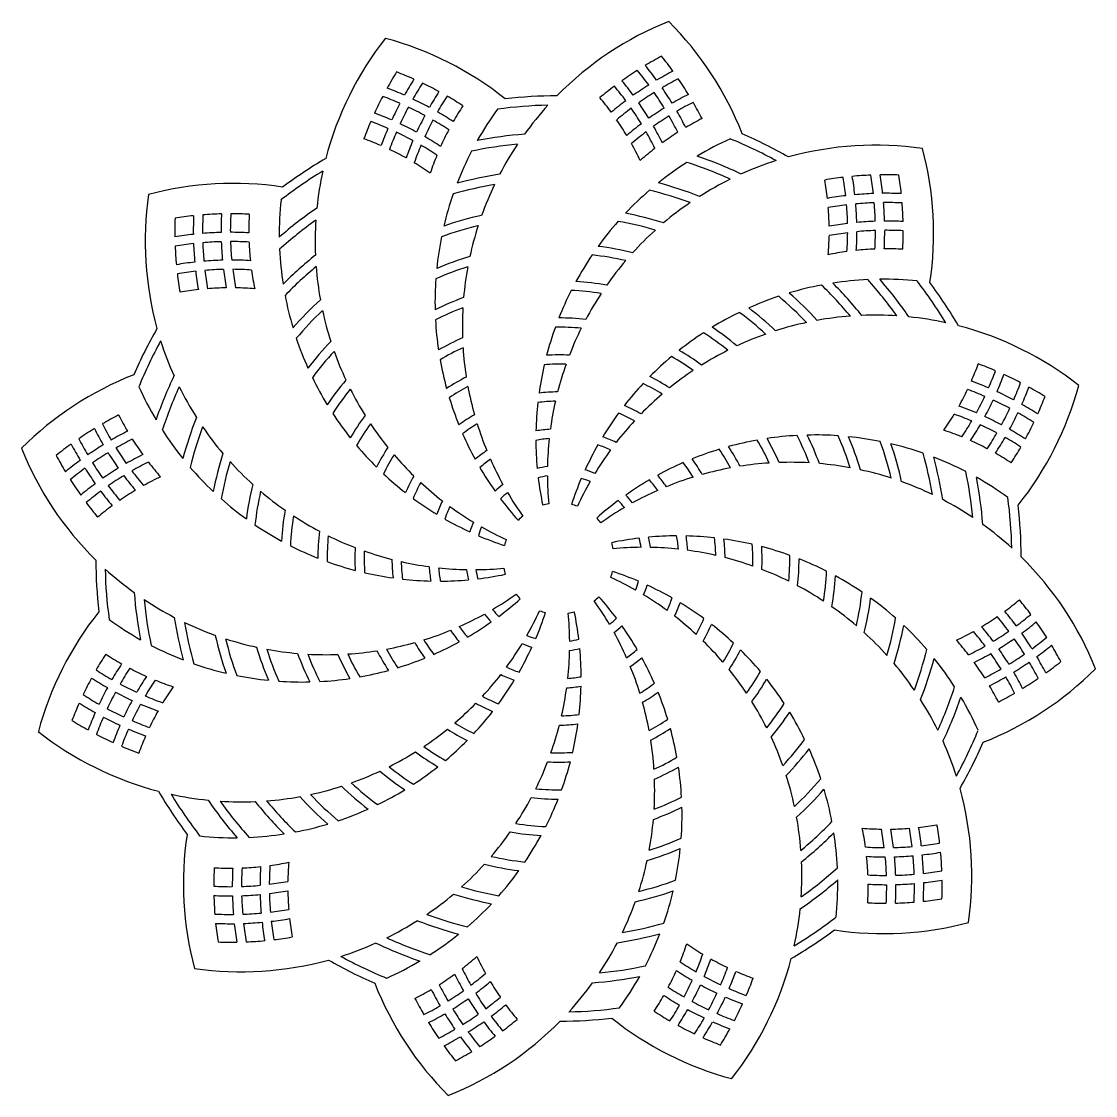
# Model space of a CAD drawing. Extents: x -712 to 266, y -208 to 24.
# Drawn here: x -712.1 to -480, y -208.1 to 24 of the extents above; entities that cross this region are included whole.
import ezdxf

# ---------------------------------------------------------------- set-up
doc = ezdxf.new("R2010")
doc.units = 0
doc.layers.get('0').update_dxf_attribs({"linetype": 'CONTINUOUS'})

msp = doc.modelspace()

# ---------------------------------------------------------------- linework, layer by layer
for centre, radius, start, end in [((-545.87, -41.9), 70.96, 111.806, 135.4033), ((-622.41, -26.19), 70.96, 21.4027, 45), ((-577.68, -23.53), 70.96, 141.806, 165.4033), ((-651.82, -48.2), 70.96, 51.4027, 75), ((-536.67, -53.22), 78.96, 118.0234, 120.9668), ((-635.32, -32.97), 78.96, 35.8391, 38.7826), ((-635.32, -32.97), 74.96, 36.2026, 39.283), ((-564.05, -28.74), 78.96, 148.0234, 150.9668), ((-659.61, -60.53), 78.96, 65.8391, 68.7826), ((-536.67, -53.22), 78.96, 122.4313, 125.3488), ((-635.32, -32.97), 72.96, 36.3353, 39.4921), ((-536.67, -53.22), 74.96, 117.523, 120.6034), ((-536.67, -53.22), 72.96, 117.3139, 120.4706), ((-635.32, -32.97), 78.96, 31.4572, 34.3747), ((-659.61, -60.53), 74.96, 66.2026, 69.283), ((-564.05, -28.74), 74.96, 147.523, 150.6034), ((-564.05, -28.74), 72.96, 147.3139, 150.4706), ((-659.61, -60.53), 78.96, 61.4572, 64.3747), ((-536.67, -53.22), 78.96, 126.8033, 129.7074), ((-635.32, -32.97), 66.96, 36.5059, 39.9301), ((-635.32, -32.97), 68.96, 36.4901, 39.8182), ((-536.67, -53.22), 74.96, 122.1378, 125.199), ((-635.32, -32.97), 74.96, 31.607, 34.6682), ((-564.05, -28.74), 78.96, 152.4313, 155.3488), ((-659.61, -60.53), 72.96, 66.3353, 69.4921), ((-659.61, -60.53), 74.96, 61.607, 64.6682), ((-564.05, -28.74), 68.96, 146.9878, 150.3158), ((-564.05, -28.74), 66.96, 146.8758, 150.3001), ((-659.61, -60.53), 78.96, 57.0986, 60.0027), ((-596.05, -92.08), 100, 90.2016, 96.6043), ((-635.32, -32.97), 62.96, 36.3946, 40.0366), ((-536.67, -53.22), 72.96, 122.0442, 125.1864), ((-635.32, -32.97), 72.96, 31.6196, 34.7618), ((-536.67, -53.22), 68.96, 116.9878, 120.3158), ((-564.05, -28.74), 74.96, 152.1378, 155.199), ((-564.05, -28.74), 72.96, 152.0442, 155.1864), ((-659.61, -60.53), 72.96, 61.6196, 64.7618), ((-564.05, -28.74), 62.96, 146.7694, 150.4114), ((-551.78, -36.62), 70.96, 144.0599, 150.5839), ((-596.05, -92.08), 98, 91.3286, 97.7313), ((-545.87, -41.9), 70.96, 137.6572, 144.1812), ((-536.67, -53.22), 74.96, 126.7278, 129.7871), ((-536.67, -53.22), 72.96, 126.7574, 129.9053), ((-635.32, -32.97), 66.96, 31.3636, 34.7942), ((-635.32, -32.97), 68.96, 31.5023, 34.8283), ((-536.67, -53.22), 68.96, 121.9776, 125.3037), ((-536.67, -53.22), 66.96, 116.8758, 120.3001), ((-635.32, -32.97), 78.96, 27.0986, 30.0027), ((-564.05, -28.74), 78.96, 156.8033, 159.7074), ((-659.61, -60.53), 66.96, 66.5059, 69.9301), ((-659.61, -60.53), 68.96, 66.4901, 69.8182), ((-564.05, -28.74), 68.96, 151.9776, 155.3037), ((-564.05, -28.74), 66.96, 152.0118, 155.4424), ((-659.61, -60.53), 72.96, 56.9007, 60.0486), ((-659.61, -60.53), 74.96, 57.0189, 60.0782), ((-635.32, -32.97), 62.96, 30.898, 34.5692), ((-536.67, -53.22), 66.96, 122.0118, 125.4424), ((-635.32, -32.97), 72.96, 26.9007, 30.0486), ((-635.32, -32.97), 74.96, 27.0189, 30.0782), ((-536.67, -53.22), 62.96, 116.7694, 120.4114), ((-564.05, -28.74), 74.96, 156.7278, 159.7871), ((-564.05, -28.74), 72.96, 156.7574, 159.9053), ((-659.61, -60.53), 66.96, 61.3636, 64.7942), ((-659.61, -60.53), 68.96, 61.5023, 64.8283), ((-564.05, -28.74), 62.96, 152.2368, 155.9079), ((-536.67, -53.22), 68.96, 126.971, 130.3237), ((-536.67, -53.22), 66.96, 127.1651, 130.6364), ((-635.32, -32.97), 66.96, 26.1696, 29.6409), ((-635.32, -32.97), 68.96, 26.4823, 29.8349), ((-536.67, -53.22), 62.96, 122.2368, 125.9079), ((-659.61, -60.53), 62.96, 66.3946, 70.0366), ((-564.05, -28.74), 68.96, 156.971, 160.3237), ((-659.61, -60.53), 68.96, 56.4823, 59.8349), ((-596.05, -92.08), 92, 94.5906, 100.9933), ((-529.98, -66.18), 70.96, 114.0599, 120.5839), ((-596.05, -92.08), 98, 61.3286, 67.7313), ((-596.05, -92.08), 100, 60.2016, 66.6043), ((-659.61, -60.53), 62.96, 60.898, 64.5692), ((-564.05, -28.74), 66.96, 157.1651, 160.6364), ((-659.61, -60.53), 66.96, 56.1696, 59.6409), ((-551.78, -36.62), 70.96, 152.6884, 158.8223), ((-596.05, -92.08), 90, 95.6428, 102.0456), ((-545.87, -41.9), 70.96, 146.2857, 152.4195), ((-635.32, -32.97), 62.96, 25.2964, 29.0469), ((-536.67, -53.22), 62.96, 127.7591, 131.5096), ((-527.5, -73.71), 70.96, 81.806, 105.4033), ((-585.93, -21.84), 70.96, 351.4027, 15), ((-596.05, -92.08), 100, 120.2016, 126.6043), ((-659.61, -60.53), 62.96, 55.2964, 59.0469), ((-564.05, -28.74), 62.96, 157.7591, 161.5096), ((-529.98, -66.18), 70.96, 122.6884, 128.8223), ((-596.05, -92.08), 90, 65.6428, 72.0456), ((-596.05, -92.08), 92, 64.5906, 70.9933), ((-527.5, -73.71), 70.96, 107.6572, 114.1812), ((-596.05, -92.08), 98, 121.3286, 127.7313), ((-577.68, -23.53), 70.96, 167.6572, 174.1812), ((-596.05, -92.08), 84, 98.7098, 105.1125), ((-525.2, -88.11), 78.96, 92.4313, 95.3488), ((-600.51, -21.26), 72.96, 6.3353, 9.4921), ((-525.2, -88.11), 78.96, 88.0234, 90.9668), ((-600.51, -21.26), 74.96, 6.2026, 9.283), ((-600.51, -21.26), 78.96, 5.8391, 8.7826), ((-666.28, -81.96), 70.96, 81.4027, 105), ((-596.05, -92.08), 82, 99.7052, 106.1079), ((-545.87, -41.9), 70.96, 154.4104, 160.2435), ((-596.05, -92.08), 84, 68.7098, 75.1125), ((-527.5, -73.71), 70.96, 116.2857, 122.4195), ((-525.2, -88.11), 78.96, 96.8033, 99.7074), ((-600.51, -21.26), 62.96, 6.3946, 10.0366), ((-600.51, -21.26), 66.96, 6.5059, 9.9301), ((-600.51, -21.26), 68.96, 6.4901, 9.8182), ((-614.41, -23.53), 70.96, 171.806, 195.4033), ((-551.78, -36.62), 70.96, 160.8131, 166.6462), ((-529.98, -66.18), 70.96, 130.8131, 136.6462), ((-596.05, -92.08), 82, 69.7052, 76.1079), ((-525.2, -88.11), 74.96, 96.7278, 99.7871), ((-525.2, -88.11), 74.96, 92.1378, 95.199), ((-525.2, -88.11), 74.96, 87.523, 90.6034), ((-585.44, -21.91), 70.96, 174.0599, 180.5839), ((-527.5, -73.71), 70.96, 124.4104, 130.2435), ((-525.2, -88.11), 72.96, 96.7574, 99.9053), ((-600.51, -21.26), 62.96, 0.898, 4.5692), ((-600.51, -21.26), 66.96, 1.3636, 4.7942), ((-525.2, -88.11), 72.96, 92.0442, 95.1864), ((-600.51, -21.26), 68.96, 1.5023, 4.8283), ((-600.51, -21.26), 72.96, 1.6196, 4.7618), ((-525.2, -88.11), 72.96, 87.3139, 90.4706), ((-600.51, -21.26), 74.96, 1.607, 4.6682), ((-600.51, -21.26), 78.96, 1.4572, 4.3747), ((-600.01, -21.23), 78.96, 178.0234, 180.9668), ((-666.87, -96.54), 78.96, 95.8391, 98.7826), ((-600.01, -21.23), 74.96, 177.523, 180.6034), ((-600.01, -21.23), 72.96, 177.3139, 180.4706), ((-666.87, -96.54), 78.96, 91.4572, 94.3747), ((-600.01, -21.23), 68.96, 176.9878, 180.3158), ((-600.01, -21.23), 66.96, 176.8758, 180.3001), ((-666.87, -96.54), 78.96, 87.0986, 90.0027), ((-600.01, -21.23), 62.96, 176.7694, 180.4114), ((-596.05, -92.08), 92, 124.5906, 130.9933), ((-596.05, -92.08), 76, 102.6217, 109.0244), ((-596.05, -92.08), 76, 72.6217, 79.0244), ((-596.05, -92.08), 90, 125.6428, 132.0456), ((-577.68, -23.53), 70.96, 176.2857, 182.4195), ((-596.05, -92.08), 74, 103.5728, 109.9755), ((-545.87, -41.9), 70.96, 162.1457, 167.7418), ((-529.98, -66.18), 70.96, 138.5484, 144.1445), ((-596.05, -92.08), 74, 73.5728, 79.9755), ((-525.2, -88.11), 68.96, 96.971, 100.3237), ((-525.2, -88.11), 68.96, 91.9776, 95.3037), ((-525.2, -88.11), 68.96, 86.9878, 90.3158), ((-666.87, -96.54), 74.96, 96.2026, 99.283), ((-666.87, -96.54), 74.96, 91.607, 94.6682), ((-666.87, -96.54), 74.96, 87.0189, 90.0782), ((-551.78, -36.62), 70.96, 168.5484, 174.1445), ((-527.5, -73.71), 70.96, 132.1457, 137.7418), ((-600.51, -21.26), 62.96, 355.2964, 359.0469), ((-525.2, -88.11), 66.96, 97.1651, 100.6364), ((-600.51, -21.26), 66.96, 356.1696, 359.6409), ((-600.51, -21.26), 68.96, 356.4823, 359.8349), ((-525.2, -88.11), 66.96, 92.0118, 95.4424), ((-600.51, -21.26), 72.96, 356.9007, 0.0486), ((-600.51, -21.26), 74.96, 357.0189, 0.0782), ((-525.2, -88.11), 66.96, 86.8758, 90.3001), ((-600.51, -21.26), 78.96, 357.0986, 0.0027), ((-666.87, -96.54), 72.96, 96.3353, 99.4921), ((-600.01, -21.23), 78.96, 182.4313, 185.3488), ((-600.01, -21.23), 74.96, 182.1378, 185.199), ((-666.87, -96.54), 72.96, 91.6196, 94.7618), ((-600.01, -21.23), 72.96, 182.0442, 185.1864), ((-600.01, -21.23), 68.96, 181.9776, 185.3037), ((-666.87, -96.54), 72.96, 86.9007, 90.0486), ((-600.01, -21.23), 66.96, 182.0118, 185.4424), ((-600.01, -21.23), 62.96, 182.2368, 185.9079), ((-585.44, -21.91), 70.96, 182.6884, 188.8223), ((-596.05, -92.08), 68, 76.3709, 82.7736), ((-525.2, -88.11), 62.96, 92.2368, 95.9079), ((-525.2, -88.11), 62.96, 86.7694, 90.4114), ((-666.87, -96.54), 68.96, 91.5023, 94.8283), ((-666.87, -96.54), 68.96, 86.4823, 89.8349), ((-596.05, -92.08), 84, 128.7098, 135.1125), ((-596.05, -92.08), 68, 106.3709, 112.7736), ((-529.98, -66.18), 70.96, 145.9764, 151.3837), ((-596.05, -92.08), 66, 77.2869, 83.6896), ((-527.5, -73.71), 70.96, 139.5737, 144.981), ((-525.2, -88.11), 62.96, 97.7591, 101.5096), ((-666.87, -96.54), 68.96, 96.4901, 99.8182), ((-666.87, -96.54), 66.96, 96.5059, 99.9301), ((-600.01, -21.23), 74.96, 186.7278, 189.7871), ((-666.87, -96.54), 66.96, 91.3636, 94.7942), ((-600.01, -21.23), 72.96, 186.7574, 189.9053), ((-600.01, -21.23), 68.96, 186.971, 190.3237), ((-600.01, -21.23), 66.96, 187.1651, 190.6364), ((-666.87, -96.54), 66.96, 86.1696, 89.6409), ((-600.01, -21.23), 62.96, 187.7591, 191.5096), ((-596.05, -92.08), 82, 129.7052, 136.1079), ((-577.68, -23.53), 70.96, 184.4104, 190.2435), ((-596.05, -92.08), 66, 107.2869, 113.6896), ((-545.87, -41.9), 70.96, 169.5737, 174.981), ((-600.01, -21.23), 78.96, 186.8033, 189.7074), ((-551.78, -36.62), 70.96, 175.9764, 181.3837), ((-596.05, -92.08), 60, 79.9905, 86.3932), ((-525.88, -102.68), 70.96, 92.6884, 98.8223), ((-596.05, -92.08), 90, 35.6428, 42.0456), ((-525.88, -102.68), 70.96, 84.0599, 90.5839), ((-596.05, -92.08), 92, 34.5906, 40.9933), ((-596.05, -92.08), 98, 31.3286, 37.7313), ((-596.05, -92.08), 100, 30.2016, 36.6043), ((-666.87, -96.54), 62.96, 96.3946, 100.0366), ((-666.87, -96.54), 62.96, 90.898, 94.5692), ((-666.87, -96.54), 62.96, 85.2964, 89.0469), ((-529.98, -66.18), 70.96, 153.1593, 158.4153), ((-596.05, -92.08), 58, 80.8783, 87.281), ((-527.5, -73.71), 70.96, 146.7566, 152.0126), ((-525.88, -102.68), 70.96, 100.8131, 106.6462), ((-596.05, -92.08), 76, 42.6217, 49.0244), ((-596.05, -92.08), 82, 39.7052, 46.1079), ((-596.05, -92.08), 84, 38.7098, 45.1125), ((-585.44, -21.91), 70.96, 190.8131, 196.6462), ((-596.05, -92.08), 76, 132.6217, 139.0244), ((-596.05, -92.08), 60, 109.9905, 116.3932), ((-525.88, -102.68), 70.96, 108.5484, 114.1445), ((-596.05, -92.08), 74, 43.5728, 49.9755), ((-596.05, -92.08), 74, 133.5728, 139.9755), ((-577.68, -23.53), 70.96, 192.1457, 197.7418), ((-596.05, -92.08), 58, 110.8783, 117.281), ((-545.87, -41.9), 70.96, 176.7566, 182.0126), ((-525.88, -102.68), 70.96, 115.9764, 121.3837), ((-596.05, -92.08), 66, 47.2869, 53.6896), ((-596.05, -92.08), 68, 46.3709, 52.7736), ((-551.78, -36.62), 70.96, 183.1593, 188.4153), ((-596.05, -92.08), 52, 83.5063, 89.909), ((-527.5, -110.44), 70.96, 102.1457, 107.7418), ((-527.5, -110.44), 70.96, 94.4104, 100.2435), ((-527.5, -110.44), 70.96, 86.2857, 92.4195), ((-527.5, -110.44), 70.96, 77.6572, 84.1812), ((-527.5, -110.44), 70.96, 51.806, 75.4033), ((-596.05, -92.08), 100, 150.2016, 156.6043), ((-529.98, -66.18), 70.96, 160.1457, 165.2806), ((-596.05, -92.08), 50, 84.3715, 90.7742), ((-527.5, -73.71), 70.96, 153.743, 158.8779), ((-525.88, -102.68), 70.96, 123.1593, 128.4153), ((-596.05, -92.08), 58, 50.8783, 57.281), ((-596.05, -92.08), 60, 49.9905, 56.3932), ((-527.5, -110.44), 70.96, 109.5737, 114.981), ((-596.05, -92.08), 98, 151.3286, 157.7313), ((-614.41, -23.53), 70.96, 197.6572, 204.1812), ((-585.44, -21.91), 70.96, 198.5484, 204.1445), ((-596.05, -92.08), 68, 136.3709, 142.7736), ((-596.05, -92.08), 52, 113.5063, 119.909), ((-596.05, -92.08), 66, 137.2869, 143.6896), ((-577.68, -23.53), 70.96, 199.5737, 204.981), ((-596.05, -92.08), 50, 114.3715, 120.7742), ((-545.87, -41.9), 70.96, 183.743, 188.8779), ((-596.05, -92.08), 44, 86.939, 93.3417), ((-525.88, -102.68), 70.96, 130.1457, 135.2806), ((-596.05, -92.08), 50, 54.3715, 60.7742), ((-596.05, -92.08), 52, 53.5063, 59.909), ((-527.5, -110.44), 70.96, 116.7566, 122.0126), ((-551.78, -36.62), 70.96, 190.1457, 195.2806), ((-529.98, -66.18), 70.96, 166.9751, 172.0142), ((-596.05, -92.08), 42, 87.7862, 94.1889), ((-527.5, -73.71), 70.96, 160.5724, 165.6115), ((-564.5, -28.51), 62.96, 336.3946, 340.0366), ((-532.71, -124.07), 78.96, 66.8033, 69.7074), ((-661.93, -118.44), 70.96, 111.4027, 135), ((-596.05, -92.08), 92, 154.5906, 160.9933), ((-585.44, -21.91), 70.96, 205.9764, 211.3837), ((-596.05, -92.08), 44, 116.939, 123.3417), ((-596.05, -92.08), 44, 56.939, 63.3417), ((-527.5, -110.44), 70.96, 123.743, 128.8779), ((-564.5, -28.51), 66.96, 336.5059, 339.9301), ((-564.5, -28.51), 68.96, 336.4901, 339.8182), ((-532.71, -124.07), 78.96, 62.4313, 65.3488), ((-621.94, -26.01), 70.96, 204.0599, 210.5839), ((-596.05, -92.08), 90, 155.6428, 162.0456), ((-614.41, -23.53), 70.96, 206.2857, 212.4195), ((-596.05, -92.08), 60, 139.9905, 146.3932), ((-596.05, -92.08), 58, 140.8783, 147.281), ((-577.68, -23.53), 70.96, 206.7566, 212.0126), ((-596.05, -92.08), 42, 117.7862, 124.1889), ((-545.87, -41.9), 70.96, 190.5724, 195.6115), ((-525.88, -102.68), 70.96, 136.9751, 142.0142), ((-596.05, -92.08), 42, 57.7862, 64.1889), ((-564.5, -28.51), 62.96, 330.898, 334.5692), ((-532.71, -124.07), 72.96, 66.7574, 69.9053), ((-532.71, -124.07), 74.96, 66.7278, 69.7871), ((-564.5, -28.51), 72.96, 336.3353, 339.4921), ((-552.17, -36.31), 70.96, 321.4027, 345), ((-564.5, -28.51), 74.96, 336.2026, 339.283), ((-532.71, -124.07), 78.96, 58.0234, 60.9668), ((-551.78, -36.62), 70.96, 196.9751, 202.0142), ((-596.05, -92.08), 36, 90.3057, 96.7084), ((-527.5, -110.44), 70.96, 130.5724, 135.6115), ((-564.5, -28.51), 66.96, 331.3636, 334.7942), ((-564.5, -28.51), 68.96, 331.5023, 334.8283), ((-532.71, -124.07), 72.96, 62.0442, 65.1864), ((-532.71, -124.07), 74.96, 62.1378, 65.199), ((-564.5, -28.51), 78.96, 335.8391, 338.7826), ((-529.98, -66.18), 70.96, 173.6805, 178.6454), ((-596.05, -92.08), 34, 91.1389, 97.5416), ((-527.5, -73.71), 70.96, 167.2778, 172.2427), ((-596.05, -92.08), 36, 60.3057, 66.7084), ((-532.71, -124.07), 68.96, 66.971, 70.3237), ((-564.5, -28.51), 72.96, 331.6196, 334.7618), ((-532.71, -124.07), 74.96, 57.523, 60.6034), ((-655.15, -131.35), 78.96, 117.0986, 120.0027), ((-634.9, -32.7), 62.96, 206.7694, 210.4114), ((-596.05, -92.08), 84, 158.7098, 165.1125), ((-585.44, -21.91), 70.96, 213.1593, 218.4153), ((-596.05, -92.08), 52, 143.5063, 149.909), ((-596.05, -92.08), 36, 120.3057, 126.7084), ((-525.88, -102.68), 70.96, 143.6805, 148.6454), ((-527.5, -110.44), 70.96, 137.2778, 142.2427), ((-596.05, -92.08), 34, 61.1389, 67.5416), ((-564.5, -28.51), 62.96, 325.2964, 329.0469), ((-532.71, -124.07), 66.96, 67.1651, 70.6364), ((-564.5, -28.51), 66.96, 326.1696, 329.6409), ((-532.71, -124.07), 68.96, 61.9776, 65.3037), ((-564.5, -28.51), 74.96, 331.607, 334.6682), ((-532.71, -124.07), 72.96, 57.3139, 60.4706), ((-564.5, -28.51), 78.96, 331.4572, 334.3747), ((-655.15, -131.35), 78.96, 121.4572, 124.3747), ((-634.9, -32.7), 68.96, 206.9878, 210.3158), ((-634.9, -32.7), 66.96, 206.8758, 210.3001), ((-655.15, -131.35), 74.96, 117.0189, 120.0782), ((-621.94, -26.01), 70.96, 212.6884, 218.8223), ((-596.05, -92.08), 82, 159.7052, 166.1079), ((-614.41, -23.53), 70.96, 214.4104, 220.2435), ((-596.05, -92.08), 50, 144.3715, 150.7742), ((-577.68, -23.53), 70.96, 213.743, 218.8779), ((-596.05, -92.08), 34, 121.1389, 127.5416), ((-545.87, -41.9), 70.96, 197.2778, 202.2427), ((-596.05, -92.08), 28, 93.6214, 100.0241), ((-532.71, -124.07), 62.96, 67.7591, 71.5096), ((-564.5, -28.51), 68.96, 326.4823, 329.8349), ((-532.71, -124.07), 66.96, 62.0118, 65.4424), ((-564.5, -28.51), 72.96, 326.9007, 330.0486), ((-532.71, -124.07), 68.96, 56.9878, 60.3158), ((-634.9, -32.7), 72.96, 207.3139, 210.4706), ((-655.15, -131.35), 72.96, 116.9007, 120.0486), ((-634.9, -32.7), 62.96, 212.2368, 215.9079), ((-551.78, -36.62), 70.96, 203.6805, 208.6454), ((-596.05, -92.08), 26, 94.4438, 100.8465), ((-529.98, -66.18), 70.96, 180.2903, 185.2002), ((-527.5, -73.71), 70.96, 173.8876, 178.7975), ((-596.05, -92.08), 28, 63.6214, 70.0241), ((-540.59, -136.34), 70.96, 100.1457, 105.2806), ((-596.05, -92.08), 50, 24.3715, 30.7742), ((-540.59, -136.34), 70.96, 93.1593, 98.4153), ((-596.05, -92.08), 52, 23.5063, 29.909), ((-596.05, -92.08), 58, 20.8783, 27.281), ((-540.59, -136.34), 70.96, 85.9764, 91.3837), ((-596.05, -92.08), 60, 19.9905, 26.3932), ((-596.05, -92.08), 66, 17.2869, 23.6896), ((-596.05, -92.08), 68, 16.3709, 22.7736), ((-540.59, -136.34), 70.96, 78.5484, 84.1445), ((-596.05, -92.08), 74, 13.5728, 19.9755), ((-540.59, -136.34), 70.96, 70.8131, 76.6462), ((-596.05, -92.08), 76, 12.6217, 19.0244), ((-532.71, -124.07), 62.96, 62.2368, 65.9079), ((-564.5, -28.51), 74.96, 327.0189, 330.0782), ((-532.71, -124.07), 66.96, 56.8758, 60.3001), ((-646.22, -41.9), 70.96, 201.806, 225.4033), ((-655.15, -131.35), 78.96, 125.8391, 128.7826), ((-634.9, -32.7), 74.96, 207.523, 210.6034), ((-655.15, -131.35), 74.96, 121.607, 124.6682), ((-655.15, -131.35), 72.96, 121.6196, 124.7618), ((-634.9, -32.7), 68.96, 211.9776, 215.3037), ((-634.9, -32.7), 66.96, 212.0118, 215.4424), ((-655.15, -131.35), 68.96, 116.4823, 119.8349), ((-596.05, -92.08), 76, 162.6217, 169.0244), ((-585.44, -21.91), 70.96, 220.1457, 225.2806), ((-596.05, -92.08), 44, 146.939, 153.3417), ((-596.05, -92.08), 28, 123.6214, 130.0241), ((-525.88, -102.68), 70.96, 150.2903, 155.2002), ((-527.5, -110.44), 70.96, 143.8876, 148.7975), ((-596.05, -92.08), 26, 64.4438, 70.8465), ((-540.59, -136.34), 70.96, 106.9751, 112.0142), ((-596.05, -92.08), 42, 27.7862, 34.1889), ((-596.05, -92.08), 44, 26.939, 33.3417), ((-596.05, -92.08), 82, 9.7052, 16.1079), ((-532.71, -124.07), 62.96, 56.7694, 60.4114), ((-564.5, -28.51), 78.96, 327.0986, 330.0027), ((-634.9, -32.7), 78.96, 208.0234, 210.9668), ((-655.15, -131.35), 74.96, 126.2026, 129.283), ((-634.9, -32.7), 72.96, 212.0442, 215.1864), ((-655.15, -131.35), 66.96, 116.1696, 119.6409), ((-634.9, -32.7), 62.96, 217.7591, 221.5096), ((-596.05, -92.08), 74, 163.5728, 169.9755), ((-614.41, -23.53), 70.96, 222.1457, 227.7418), ((-596.05, -92.08), 42, 147.7862, 154.1889), ((-577.68, -23.53), 70.96, 220.5724, 225.6115), ((-596.05, -92.08), 26, 124.4438, 130.8465), ((-545.87, -41.9), 70.96, 203.8876, 208.7975), ((-540.59, -136.34), 70.96, 113.6805, 118.6454), ((-596.05, -92.08), 34, 31.1389, 37.5416), ((-596.05, -92.08), 36, 30.3057, 36.7084), ((-545.87, -142.25), 70.96, 93.743, 98.8779), ((-545.87, -142.25), 70.96, 86.7566, 92.0126), ((-545.87, -142.25), 70.96, 79.5737, 84.981), ((-540.59, -136.34), 70.96, 62.6884, 68.8223), ((-596.05, -92.08), 84, 8.7098, 15.1125), ((-655.15, -131.35), 72.96, 126.3353, 129.4921), ((-634.9, -32.7), 74.96, 212.1378, 215.199), ((-655.15, -131.35), 68.96, 121.5023, 124.8283), ((-655.15, -131.35), 66.96, 121.3636, 124.7942), ((-634.9, -32.7), 68.96, 216.971, 220.3237), ((-634.9, -32.7), 66.96, 217.1651, 220.6364), ((-621.94, -26.01), 70.96, 220.8131, 226.6462), ((-585.44, -21.91), 70.96, 226.9751, 232.0142), ((-596.05, -92.08), 36, 150.3057, 156.7084), ((-551.78, -36.62), 70.96, 210.2903, 215.2002), ((-596.05, -92.08), 20, 96.8988, 103.3015), ((-596.05, -92.08), 18, 97.7135, 104.1162), ((-527.5, -73.71), 70.96, 180.427, 185.2993), ((-596.05, -92.08), 20, 66.8988, 73.3015), ((-596.05, -92.08), 28, 33.6214, 40.0241), ((-545.87, -142.25), 70.96, 100.5724, 105.6115), ((-545.87, -142.25), 70.96, 72.1457, 77.7418), ((-596.05, -92.08), 90, 5.6428, 12.0456), ((-634.9, -32.7), 78.96, 212.4313, 215.3488), ((-655.15, -131.35), 68.96, 126.4901, 129.8182), ((-634.9, -32.7), 72.96, 216.7574, 219.9053), ((-655.15, -131.35), 62.96, 115.2964, 119.0469), ((-596.05, -92.08), 68, 166.3709, 172.7736), ((-596.05, -92.08), 34, 151.1389, 157.5416), ((-577.68, -23.53), 70.96, 227.2778, 232.2427), ((-596.05, -92.08), 20, 126.8988, 133.3015), ((-529.98, -66.18), 70.96, 186.8298, 191.702), ((-525.88, -102.68), 70.96, 156.8298, 161.702), ((-527.5, -110.44), 70.96, 150.427, 155.2993), ((-596.05, -92.08), 18, 67.7135, 74.1162), ((-540.59, -136.34), 70.96, 120.2903, 125.2002), ((-596.05, -92.08), 26, 34.4438, 40.8465), ((-545.87, -142.25), 70.96, 107.2778, 112.2427), ((-545.87, -142.25), 70.96, 64.4104, 70.2435), ((-596.05, -92.08), 92, 4.5906, 10.9933), ((-540.59, -136.34), 70.96, 54.0599, 60.5839), ((-655.15, -131.35), 66.96, 126.5059, 129.9301), ((-634.9, -32.7), 74.96, 216.7278, 219.7871), ((-655.15, -131.35), 62.96, 120.898, 124.5692), ((-596.05, -92.08), 66, 167.2869, 173.6896), ((-614.41, -23.53), 70.96, 229.5737, 234.981), ((-596.05, -92.08), 18, 127.7135, 134.1162), ((-545.87, -41.9), 70.96, 210.427, 215.2993), ((-596.05, -92.08), 20, 36.8988, 43.3015), ((-545.87, -142.25), 70.96, 113.8876, 118.7975), ((-596.05, -92.08), 98, 1.3286, 7.7313), ((-634.9, -32.7), 78.96, 216.8033, 219.7074), ((-655.15, -131.35), 62.96, 126.3946, 130.0366), ((-621.94, -26.01), 70.96, 228.5484, 234.1445), ((-585.44, -21.91), 70.96, 233.6805, 238.6454), ((-596.05, -92.08), 28, 153.6214, 160.0241), ((-596.05, -92.08), 26, 154.4438, 160.8465), ((-577.68, -23.53), 70.96, 233.8876, 238.7975), ((-551.78, -36.62), 70.96, 216.8298, 221.702), ((-596.05, -92.08), 12, 100.1496, 106.5523), ((-596.05, -92.08), 12, 70.1496, 76.5523), ((-540.59, -136.34), 70.96, 126.8298, 131.702), ((-545.87, -142.25), 70.96, 120.427, 125.2993), ((-596.05, -92.08), 18, 37.7135, 44.1162), ((-545.87, -142.25), 70.96, 56.2857, 62.4195), ((-596.05, -92.08), 100, 0.2016, 6.6043), ((-596.05, -92.08), 60, 169.9905, 176.3932), ((-596.05, -92.08), 58, 170.8783, 177.281), ((-614.41, -23.53), 70.96, 236.7566, 242.0126), ((-585.44, -21.91), 70.96, 240.2903, 245.2002), ((-596.05, -92.08), 12, 130.1496, 136.5523), ((-596.05, -92.08), 12, 40.1496, 46.5523), ((-621.94, -26.01), 70.96, 235.9764, 241.3837), ((-596.05, -92.08), 20, 156.8988, 163.3015), ((-596.05, -92.08), 18, 157.7135, 164.1162), ((-577.68, -23.53), 70.96, 240.427, 245.2993), ((-545.87, -142.25), 70.96, 47.6572, 54.1812), ((-596.05, -92.08), 52, 173.5063, 179.909), ((-596.05, -92.08), 50, 174.3715, 180.7742), ((-614.41, -23.53), 70.96, 243.743, 248.8779), ((-585.44, -21.91), 70.96, 246.8298, 251.702), ((-596.05, -92.08), 12, 160.1496, 166.5523), ((-570.15, -158.14), 70.96, 96.8298, 101.702), ((-596.05, -92.08), 18, 7.7135, 14.1162), ((-570.15, -158.14), 70.96, 90.2903, 95.2002), ((-596.05, -92.08), 20, 6.8988, 13.3015), ((-596.05, -92.08), 26, 4.4438, 10.8465), ((-570.15, -158.14), 70.96, 83.6805, 88.6454), ((-596.05, -92.08), 28, 3.6214, 10.0241), ((-596.05, -92.08), 34, 1.1389, 7.5416), ((-570.15, -158.14), 70.96, 76.9751, 82.0142), ((-596.05, -92.08), 36, 0.3057, 6.7084), ((-621.94, -26.01), 70.96, 243.1593, 248.4153), ((-596.05, -92.08), 44, 176.939, 183.3417), ((-596.05, -92.08), 42, 177.7862, 184.1889), ((-614.41, -23.53), 70.96, 250.5724, 255.6115), ((-596.05, -92.08), 12, 10.1496, 16.5523), ((-577.68, -160.62), 70.96, 90.427, 95.2993), ((-577.68, -160.62), 70.96, 83.8876, 88.7975), ((-577.68, -160.62), 70.96, 77.2778, 82.2427), ((-596.05, -92.08), 42, 357.7862, 4.1889), ((-596.05, -92.08), 44, 356.939, 3.3417), ((-570.15, -158.14), 70.96, 70.1457, 75.2806), ((-596.05, -92.08), 100, 180.2016, 186.6043), ((-621.94, -26.01), 70.96, 250.1457, 255.2806), ((-596.05, -92.08), 36, 180.3057, 186.7084), ((-614.41, -23.53), 70.96, 257.2778, 262.2427), ((-596.05, -92.08), 34, 181.1389, 187.5416), ((-577.68, -160.62), 70.96, 70.5724, 75.6115), ((-596.05, -92.08), 50, 354.3715, 0.7742), ((-596.05, -92.08), 52, 353.5063, 359.909), ((-570.15, -158.14), 70.96, 63.1593, 68.4153), ((-545.87, -142.25), 70.96, 21.806, 45.4033), ((-646.22, -41.9), 70.96, 227.6572, 234.1812), ((-596.05, -92.08), 98, 181.3286, 187.7313), ((-621.94, -26.01), 70.96, 256.9751, 262.0142), ((-596.05, -92.08), 28, 183.6214, 190.0241), ((-596.05, -92.08), 26, 184.4438, 190.8465), ((-614.41, -23.53), 70.96, 263.8876, 268.7975), ((-596.05, -92.08), 20, 186.8988, 193.3015), ((-614.41, -23.53), 70.96, 270.427, 275.2993), ((-596.05, -92.08), 18, 187.7135, 194.1162), ((-596.05, -92.08), 12, 190.1496, 196.5523), ((-596.05, -92.08), 12, 340.1496, 346.5523), ((-606.65, -162.24), 70.96, 66.8298, 71.702), ((-577.68, -160.62), 70.96, 63.743, 68.8779), ((-596.05, -92.08), 58, 350.8783, 357.281), ((-621.94, -26.01), 70.96, 263.6805, 268.6454), ((-621.94, -26.01), 70.96, 270.2903, 275.2002), ((-621.94, -26.01), 70.96, 276.8298, 281.702), ((-614.41, -160.62), 70.96, 60.427, 65.2993), ((-596.05, -92.08), 18, 337.7135, 344.1162), ((-596.05, -92.08), 60, 349.9905, 356.3932), ((-570.15, -158.14), 70.96, 55.9764, 61.3837), ((-596.05, -92.08), 92, 184.5906, 190.9933), ((-596.05, -92.08), 20, 336.8988, 343.3015), ((-606.65, -162.24), 70.96, 60.2903, 65.2002), ((-577.68, -160.62), 70.96, 56.7566, 62.0126), ((-596.05, -92.08), 66, 347.2869, 353.6896), ((-596.05, -92.08), 90, 185.6428, 192.0456), ((-646.22, -41.9), 70.96, 236.2857, 242.4195), ((-646.22, -41.9), 70.96, 300.427, 305.2993), ((-651.51, -47.81), 70.96, 306.8298, 311.702), ((-596.05, -92.08), 12, 220.1496, 226.5523), ((-596.05, -92.08), 12, 310.1496, 316.5523), ((-646.22, -142.25), 70.96, 30.427, 35.2993), ((-640.31, -147.54), 70.96, 36.8298, 41.702), ((-614.41, -160.62), 70.96, 53.8876, 58.7975), ((-596.05, -92.08), 26, 334.4438, 340.8465), ((-596.05, -92.08), 28, 333.6214, 340.0241), ((-606.65, -162.24), 70.96, 53.6805, 58.6454), ((-596.05, -92.08), 68, 346.3709, 352.7736), ((-570.15, -158.14), 70.96, 48.5484, 54.1445), ((-536.94, -52.8), 62.96, 306.3946, 310.0366), ((-557.19, -151.45), 78.96, 36.8033, 39.7074), ((-639.92, -147.85), 70.96, 141.4027, 165), ((-646.22, -41.9), 70.96, 293.8876, 298.7975), ((-596.05, -92.08), 20, 216.8988, 223.3015), ((-596.05, -92.08), 18, 217.7135, 224.1162), ((-664.59, -73.71), 70.96, 330.427, 335.2993), ((-666.21, -81.47), 70.96, 336.8298, 341.702), ((-596.05, -92.08), 12, 250.1496, 256.5523), ((-596.05, -92.08), 12, 280.1496, 286.5523), ((-664.59, -110.44), 70.96, 0.427, 5.2993), ((-662.11, -117.97), 70.96, 6.8298, 11.702), ((-577.68, -160.62), 70.96, 49.5737, 54.981), ((-557.19, -151.45), 74.96, 36.7278, 39.7871), ((-536.94, -52.8), 66.96, 306.5059, 309.9301), ((-651.51, -47.81), 70.96, 234.0599, 240.5839), ((-596.05, -92.08), 84, 188.7098, 195.1125), ((-646.22, -41.9), 70.96, 244.4104, 250.2435), ((-596.05, -92.08), 82, 189.7052, 196.1079), ((-651.51, -47.81), 70.96, 300.2903, 305.2002), ((-596.05, -92.08), 18, 307.7135, 314.1162), ((-596.05, -92.08), 20, 306.8988, 313.3015), ((-640.31, -147.54), 70.96, 30.2903, 35.2002), ((-614.41, -160.62), 70.96, 47.2778, 52.2427), ((-596.05, -92.08), 34, 331.1389, 337.5416), ((-596.05, -92.08), 36, 330.3057, 336.7084), ((-606.65, -162.24), 70.96, 46.9751, 52.0142), ((-596.05, -92.08), 74, 343.5728, 349.9755), ((-596.05, -92.08), 76, 342.6217, 349.0244), ((-570.15, -158.14), 70.96, 40.8131, 46.6462), ((-536.94, -52.8), 62.96, 300.898, 304.5692), ((-557.19, -151.45), 72.96, 36.7574, 39.9053), ((-536.94, -52.8), 68.96, 306.4901, 309.8182), ((-557.19, -151.45), 78.96, 32.4313, 35.3488), ((-596.05, -92.08), 76, 192.6217, 199.0244), ((-646.22, -41.9), 70.96, 287.2778, 292.2427), ((-596.05, -92.08), 28, 213.6214, 220.0241), ((-596.05, -92.08), 26, 214.4438, 220.8465), ((-596.05, -92.08), 18, 247.7135, 254.1162), ((-646.22, -142.25), 70.96, 23.8876, 28.7975), ((-577.68, -160.62), 70.96, 42.1457, 47.7418), ((-536.94, -52.8), 62.96, 295.2964, 299.0469), ((-557.19, -151.45), 66.96, 37.1651, 40.6364), ((-557.19, -151.45), 68.96, 36.971, 40.3237), ((-536.94, -52.8), 66.96, 301.3636, 304.7942), ((-557.19, -151.45), 74.96, 32.1378, 35.199), ((-651.51, -47.81), 70.96, 242.6884, 248.8223), ((-596.05, -92.08), 74, 193.5728, 199.9755), ((-646.22, -41.9), 70.96, 252.1457, 257.7418), ((-596.05, -92.08), 68, 196.3709, 202.7736), ((-646.22, -41.9), 70.96, 280.5724, 285.6115), ((-596.05, -92.08), 36, 210.3057, 216.7084), ((-596.05, -92.08), 34, 211.1389, 217.5416), ((-651.51, -47.81), 70.96, 293.6805, 298.6454), ((-664.59, -73.71), 70.96, 323.8876, 328.7975), ((-666.21, -81.47), 70.96, 330.2903, 335.2002), ((-596.05, -92.08), 20, 246.8988, 253.3015), ((-596.05, -92.08), 18, 277.7135, 284.1162), ((-614.41, -160.62), 70.96, 40.5724, 45.6115), ((-596.05, -92.08), 42, 327.7862, 334.1889), ((-557.19, -151.45), 62.96, 37.7591, 41.5096), ((-536.94, -52.8), 66.96, 296.1696, 299.6409), ((-536.94, -52.8), 68.96, 301.5023, 304.8283), ((-557.19, -151.45), 72.96, 32.0442, 35.1864), ((-536.94, -52.8), 72.96, 306.3353, 309.4921), ((-536.94, -52.8), 74.96, 306.2026, 309.283), ((-557.19, -151.45), 78.96, 28.0234, 30.9668), ((-627.59, -155.64), 78.96, 147.0986, 150.0027), ((-659.39, -60.08), 62.96, 236.7694, 240.4114), ((-596.05, -92.08), 66, 197.2869, 203.6896), ((-646.22, -41.9), 70.96, 259.5737, 264.981), ((-596.05, -92.08), 60, 199.9905, 206.3932), ((-596.05, -92.08), 58, 200.8783, 207.281), ((-646.22, -41.9), 70.96, 266.7566, 272.0126), ((-596.05, -92.08), 52, 203.5063, 209.909), ((-646.22, -41.9), 70.96, 273.743, 278.8779), ((-596.05, -92.08), 50, 204.3715, 210.7742), ((-596.05, -92.08), 44, 206.939, 213.3417), ((-596.05, -92.08), 42, 207.7862, 214.1889), ((-651.51, -47.81), 70.96, 286.9751, 292.0142), ((-664.59, -110.44), 70.96, 353.8876, 358.7975), ((-596.05, -92.08), 20, 276.8988, 283.3015), ((-662.11, -117.97), 70.96, 0.2903, 5.2002), ((-596.05, -92.08), 26, 304.4438, 310.8465), ((-596.05, -92.08), 28, 303.6214, 310.0241), ((-640.31, -147.54), 70.96, 23.6805, 28.6454), ((-596.05, -92.08), 44, 326.939, 333.3417), ((-606.65, -162.24), 70.96, 40.1457, 45.2806), ((-596.05, -92.08), 82, 339.7052, 346.1079), ((-596.05, -92.08), 84, 338.7098, 345.1125), ((-570.15, -158.14), 70.96, 32.6884, 38.8223), ((-536.94, -52.8), 68.96, 296.4823, 299.8349), ((-557.19, -151.45), 66.96, 32.0118, 35.4424), ((-557.19, -151.45), 68.96, 31.9776, 35.3037), ((-536.94, -52.8), 72.96, 301.6196, 304.7618), ((-557.19, -151.45), 74.96, 27.523, 30.6034), ((-627.59, -155.64), 74.96, 147.0189, 150.0782), ((-627.59, -155.64), 72.96, 146.9007, 150.0486), ((-659.39, -60.08), 62.96, 242.2368, 245.9079), ((-651.51, -47.81), 70.96, 250.8131, 256.6462), ((-596.05, -92.08), 26, 244.4438, 250.8465), ((-646.22, -142.25), 70.96, 17.2778, 22.2427), ((-577.68, -160.62), 70.96, 34.4104, 40.2435), ((-557.19, -151.45), 62.96, 32.2368, 35.9079), ((-530.16, -65.72), 70.96, 291.4027, 315), ((-536.94, -52.8), 72.96, 296.9007, 300.0486), ((-536.94, -52.8), 74.96, 301.607, 304.6682), ((-557.19, -151.45), 72.96, 27.3139, 30.4706), ((-536.94, -52.8), 78.96, 305.8391, 308.7826), ((-627.59, -155.64), 78.96, 151.4572, 154.3747), ((-659.39, -60.08), 68.96, 236.9878, 240.3158), ((-659.39, -60.08), 66.96, 236.8758, 240.3001), ((-627.59, -155.64), 68.96, 146.4823, 149.8349), ((-627.59, -155.64), 66.96, 146.1696, 149.6409), ((-659.39, -60.08), 62.96, 247.7591, 251.5096), ((-651.51, -47.81), 70.96, 258.5484, 264.1445), ((-651.51, -47.81), 70.96, 273.1593, 278.4153), ((-651.51, -47.81), 70.96, 280.1457, 285.2806), ((-664.59, -73.71), 70.96, 317.2778, 322.2427), ((-596.05, -92.08), 28, 243.6214, 250.0241), ((-596.05, -92.08), 26, 274.4438, 280.8465), ((-614.41, -160.62), 70.96, 33.743, 38.8779), ((-596.05, -92.08), 50, 324.3715, 330.7742), ((-596.05, -92.08), 52, 323.5063, 329.909), ((-606.65, -162.24), 70.96, 33.1593, 38.4153), ((-536.94, -52.8), 74.96, 297.0189, 300.0782), ((-557.19, -151.45), 66.96, 26.8758, 30.3001), ((-557.19, -151.45), 68.96, 26.9878, 30.3158), ((-536.94, -52.8), 78.96, 301.4572, 304.3747), ((-627.59, -155.64), 74.96, 151.607, 154.6682), ((-659.39, -60.08), 66.96, 242.0118, 245.4424), ((-627.59, -155.64), 62.96, 145.2964, 149.0469), ((-651.51, -47.81), 70.96, 265.9764, 271.3837), ((-666.21, -81.47), 70.96, 323.6805, 328.6454), ((-664.59, -110.44), 70.96, 347.2778, 352.2427), ((-596.05, -92.08), 28, 273.6214, 280.0241), ((-662.11, -117.97), 70.96, 353.6805, 358.6454), ((-596.05, -92.08), 34, 301.1389, 307.5416), ((-596.05, -92.08), 90, 335.6428, 342.0456), ((-557.19, -151.45), 62.96, 26.7694, 30.4114), ((-659.39, -60.08), 72.96, 237.3139, 240.4706), ((-627.59, -155.64), 72.96, 151.6196, 154.7618), ((-659.39, -60.08), 68.96, 241.9776, 245.3037), ((-627.59, -155.64), 68.96, 151.5023, 154.8283), ((-659.39, -60.08), 66.96, 247.1651, 250.6364), ((-596.05, -92.08), 34, 241.1389, 247.5416), ((-596.05, -92.08), 36, 300.3057, 306.7084), ((-640.31, -147.54), 70.96, 16.9751, 22.0142), ((-614.41, -160.62), 70.96, 26.7566, 32.0126), ((-577.68, -160.62), 70.96, 26.2857, 32.4195), ((-596.05, -92.08), 92, 334.5906, 340.9933), ((-570.15, -158.14), 70.96, 24.0599, 30.5839), ((-536.94, -52.8), 78.96, 297.0986, 300.0027), ((-627.59, -155.64), 78.96, 155.8391, 158.7826), ((-659.39, -60.08), 74.96, 237.523, 240.6034), ((-659.39, -60.08), 72.96, 242.0442, 245.1864), ((-627.59, -155.64), 66.96, 151.3636, 154.7942), ((-659.39, -60.08), 68.96, 246.971, 250.3237), ((-627.59, -155.64), 62.96, 150.898, 154.5692), ((-664.59, -73.71), 70.96, 310.5724, 315.6115), ((-666.21, -81.47), 70.96, 316.9751, 322.0142), ((-596.05, -92.08), 36, 240.3057, 246.7084), ((-646.22, -142.25), 70.96, 10.5724, 15.6115), ((-596.05, -92.08), 58, 320.8783, 327.281), ((-596.05, -92.08), 60, 319.9905, 326.3932), ((-606.65, -162.24), 70.96, 25.9764, 31.3837), ((-659.39, -60.08), 78.96, 238.0234, 240.9668), ((-627.59, -155.64), 74.96, 156.2026, 159.283), ((-627.59, -155.64), 72.96, 156.3353, 159.4921), ((-659.39, -60.08), 74.96, 242.1378, 245.199), ((-659.39, -60.08), 72.96, 246.7574, 249.9053), ((-596.05, -92.08), 42, 237.7862, 244.1889), ((-596.05, -92.08), 34, 271.1389, 277.5416), ((-596.05, -92.08), 42, 297.7862, 304.1889), ((-664.59, -73.71), 70.96, 231.806, 255.4033), ((-627.59, -155.64), 68.96, 156.4901, 159.8182), ((-627.59, -155.64), 66.96, 156.5059, 159.9301), ((-659.39, -60.08), 74.96, 246.7278, 249.7871), ((-664.59, -73.71), 70.96, 303.743, 308.8779), ((-596.05, -92.08), 44, 236.939, 243.3417), ((-664.59, -110.44), 70.96, 340.5724, 345.6115), ((-596.05, -92.08), 36, 270.3057, 276.7084), ((-662.11, -117.97), 70.96, 346.9751, 352.0142), ((-596.05, -92.08), 44, 296.939, 303.3417), ((-640.31, -147.54), 70.96, 10.1457, 15.2806), ((-596.05, -92.08), 98, 331.3286, 337.7313), ((-659.39, -60.08), 78.96, 242.4313, 245.3488), ((-627.59, -155.64), 62.96, 156.3946, 160.0366), ((-666.21, -81.47), 70.96, 310.1457, 315.2806), ((-646.22, -142.25), 70.96, 3.743, 8.8779), ((-614.41, -160.62), 70.96, 19.5737, 24.981), ((-596.05, -92.08), 66, 317.2869, 323.6896), ((-577.68, -160.62), 70.96, 17.6572, 24.1812), ((-596.05, -92.08), 100, 330.2016, 336.6043), ((-659.39, -60.08), 78.96, 246.8033, 249.7074), ((-664.59, -73.71), 70.96, 296.7566, 302.0126), ((-596.05, -92.08), 52, 233.5063, 239.909), ((-596.05, -92.08), 50, 234.3715, 240.7742), ((-596.05, -92.08), 42, 267.7862, 274.1889), ((-596.05, -92.08), 68, 316.3709, 322.7736), ((-606.65, -162.24), 70.96, 18.5484, 24.1445), ((-664.59, -110.44), 70.96, 333.743, 338.8779), ((-596.05, -92.08), 44, 266.939, 273.3417), ((-662.11, -117.97), 70.96, 340.1457, 345.2806), ((-596.05, -92.08), 50, 294.3715, 300.7742), ((-664.59, -73.71), 70.96, 289.5737, 294.981), ((-596.05, -92.08), 60, 229.9905, 236.3932), ((-596.05, -92.08), 58, 230.8783, 237.281), ((-666.21, -81.47), 70.96, 303.1593, 308.4153), ((-596.05, -92.08), 52, 293.5063, 299.909), ((-640.31, -147.54), 70.96, 3.1593, 8.4153), ((-614.41, -160.62), 70.96, 12.1457, 17.7418), ((-664.59, -73.71), 70.96, 282.1457, 287.7418), ((-596.05, -92.08), 68, 226.3709, 232.7736), ((-596.05, -92.08), 66, 227.2869, 233.6896), ((-646.22, -142.25), 70.96, 356.7566, 2.0126), ((-596.05, -92.08), 74, 313.5728, 319.9755), ((-596.05, -92.08), 100, 210.2016, 216.6043), ((-596.05, -92.08), 98, 211.3286, 217.7313), ((-664.59, -73.71), 70.96, 257.6572, 264.1812), ((-664.59, -73.71), 70.96, 274.4104, 280.2435), ((-596.05, -92.08), 76, 222.6217, 229.0244), ((-596.05, -92.08), 74, 223.5728, 229.9755), ((-666.21, -81.47), 70.96, 295.9764, 301.3837), ((-664.59, -110.44), 70.96, 326.7566, 332.0126), ((-596.05, -92.08), 52, 263.5063, 269.909), ((-596.05, -92.08), 50, 264.3715, 270.7742), ((-596.05, -92.08), 58, 290.8783, 297.281), ((-596.05, -92.08), 76, 312.6217, 319.0244), ((-606.65, -162.24), 70.96, 10.8131, 16.6462), ((-577.68, -160.62), 70.96, 351.806, 15.4033), ((-596.05, -92.08), 92, 214.5906, 220.9933), ((-596.05, -92.08), 90, 215.6428, 222.0456), ((-664.59, -73.71), 70.96, 266.2857, 272.4195), ((-596.05, -92.08), 84, 218.7098, 225.1125), ((-596.05, -92.08), 82, 219.7052, 226.1079), ((-666.21, -81.47), 70.96, 288.5484, 294.1445), ((-662.11, -117.97), 70.96, 333.1593, 338.4153), ((-596.05, -92.08), 60, 289.9905, 296.3932), ((-640.31, -147.54), 70.96, 355.9764, 1.3837), ((-646.22, -142.25), 70.96, 349.5737, 354.981), ((-614.41, -160.62), 70.96, 4.4104, 10.2435), ((-666.21, -81.47), 70.96, 280.8131, 286.6462), ((-596.05, -92.08), 58, 260.8783, 267.281), ((-596.05, -92.08), 82, 309.7052, 316.1079), ((-592.08, -162.93), 62.96, 7.7591, 11.5096), ((-525.23, -87.61), 62.96, 265.2964, 269.0469), ((-592.08, -162.93), 66.96, 7.1651, 10.6364), ((-525.23, -87.61), 62.96, 270.898, 274.5692), ((-592.08, -162.93), 68.96, 6.971, 10.3237), ((-592.08, -162.93), 72.96, 6.7574, 9.9053), ((-525.23, -87.61), 62.96, 276.3946, 280.0366), ((-592.08, -162.93), 74.96, 6.7278, 9.7871), ((-592.08, -162.93), 78.96, 6.8033, 9.7074), ((-606.16, -162.31), 70.96, 171.4027, 195), ((-666.21, -81.47), 70.96, 264.0599, 270.5839), ((-666.21, -81.47), 70.96, 272.6884, 278.8223), ((-664.59, -110.44), 70.96, 319.5737, 324.981), ((-596.05, -92.08), 60, 259.9905, 266.3932), ((-662.11, -117.97), 70.96, 325.9764, 331.3837), ((-596.05, -92.08), 66, 287.2869, 293.6896), ((-596.05, -92.08), 84, 308.7098, 315.1125), ((-606.65, -162.24), 70.96, 2.6884, 8.8223), ((-596.05, -92.08), 68, 286.3709, 292.7736), ((-640.31, -147.54), 70.96, 348.5484, 354.1445), ((-525.23, -87.61), 66.96, 266.1696, 269.6409), ((-525.23, -87.61), 66.96, 271.3636, 274.7942), ((-525.23, -87.61), 66.96, 276.5059, 279.9301), ((-666.9, -96.04), 62.96, 277.7591, 281.5096), ((-591.59, -162.9), 62.96, 175.2964, 179.0469), ((-596.05, -92.08), 66, 257.2869, 263.6896), ((-646.22, -142.25), 70.96, 342.1457, 347.7418), ((-614.41, -160.62), 70.96, 356.2857, 2.4195), ((-525.23, -87.61), 68.96, 266.4823, 269.8349), ((-592.08, -162.93), 62.96, 2.2368, 5.9079), ((-592.08, -162.93), 66.96, 2.0118, 5.4424), ((-525.23, -87.61), 68.96, 271.5023, 274.8283), ((-592.08, -162.93), 68.96, 1.9776, 5.3037), ((-592.08, -162.93), 72.96, 2.0442, 5.1864), ((-525.23, -87.61), 68.96, 276.4901, 279.8182), ((-592.08, -162.93), 74.96, 2.1378, 5.199), ((-592.08, -162.93), 78.96, 2.4313, 5.3488), ((-591.59, -162.9), 78.96, 177.0986, 180.0027), ((-666.9, -96.04), 62.96, 266.7694, 270.4114), ((-591.59, -162.9), 74.96, 177.0189, 180.0782), ((-591.59, -162.9), 72.96, 176.9007, 180.0486), ((-666.9, -96.04), 62.96, 272.2368, 275.9079), ((-591.59, -162.9), 68.96, 176.4823, 179.8349), ((-591.59, -162.9), 66.96, 176.1696, 179.6409), ((-664.59, -110.44), 70.96, 312.1457, 317.7418), ((-596.05, -92.08), 68, 256.3709, 262.7736), ((-662.11, -117.97), 70.96, 318.5484, 324.1445), ((-596.05, -92.08), 90, 305.6428, 312.0456), ((-525.23, -87.61), 72.96, 276.3353, 279.4921), ((-666.9, -96.04), 66.96, 277.1651, 280.6364), ((-596.05, -92.08), 74, 283.5728, 289.9755), ((-596.05, -92.08), 92, 304.5906, 310.9933), ((-606.65, -162.24), 70.96, 354.0599, 0.5839), ((-592.08, -162.93), 62.96, 356.7694, 0.4114), ((-525.23, -87.61), 72.96, 266.9007, 270.0486), ((-525.23, -87.61), 74.96, 267.0189, 270.0782), ((-525.23, -87.61), 72.96, 271.6196, 274.7618), ((-525.23, -87.61), 74.96, 271.607, 274.6682), ((-592.08, -162.93), 72.96, 357.3139, 0.4706), ((-592.08, -162.93), 74.96, 357.523, 0.6034), ((-525.23, -87.61), 74.96, 276.2026, 279.283), ((-592.08, -162.93), 78.96, 358.0234, 0.9668), ((-666.9, -96.04), 66.96, 266.8758, 270.3001), ((-666.9, -96.04), 66.96, 272.0118, 275.4424), ((-666.9, -96.04), 68.96, 271.9776, 275.3037), ((-591.59, -162.9), 68.96, 181.5023, 184.8283), ((-666.9, -96.04), 68.96, 276.971, 280.3237), ((-591.59, -162.9), 66.96, 181.3636, 184.7942), ((-591.59, -162.9), 62.96, 180.898, 184.5692), ((-664.59, -110.44), 70.96, 304.4104, 310.2435), ((-596.05, -92.08), 76, 252.6217, 259.0244), ((-596.05, -92.08), 74, 253.5728, 259.9755), ((-596.05, -92.08), 76, 282.6217, 289.0244), ((-640.31, -147.54), 70.96, 340.8131, 346.6462), ((-592.08, -162.93), 66.96, 356.8758, 0.3001), ((-592.08, -162.93), 68.96, 356.9878, 0.3158), ((-591.59, -162.9), 78.96, 181.4572, 184.3747), ((-666.9, -96.04), 68.96, 266.9878, 270.3158), ((-591.59, -162.9), 74.96, 181.607, 184.6682), ((-591.59, -162.9), 72.96, 181.6196, 184.7618), ((-662.11, -117.97), 70.96, 310.8131, 316.6462), ((-646.22, -142.25), 70.96, 334.4104, 340.2435), ((-525.23, -87.61), 78.96, 267.0986, 270.0027), ((-525.23, -87.61), 78.96, 271.4572, 274.3747), ((-525.23, -87.61), 78.96, 275.8391, 278.7826), ((-666.9, -96.04), 72.96, 267.3139, 270.4706), ((-666.9, -96.04), 72.96, 272.0442, 275.1864), ((-666.9, -96.04), 72.96, 276.7574, 279.9053), ((-596.05, -92.08), 82, 249.7052, 256.1079), ((-614.41, -160.62), 70.96, 347.6572, 354.1812), ((-591.59, -162.9), 78.96, 185.8391, 188.7826), ((-666.9, -96.04), 74.96, 267.523, 270.6034), ((-591.59, -162.9), 74.96, 186.2026, 189.283), ((-666.9, -96.04), 74.96, 272.1378, 275.199), ((-591.59, -162.9), 72.96, 186.3353, 189.4921), ((-591.59, -162.9), 68.96, 186.4901, 189.8182), ((-666.9, -96.04), 74.96, 276.7278, 279.7871), ((-591.59, -162.9), 66.96, 186.5059, 189.9301), ((-591.59, -162.9), 62.96, 186.3946, 190.0366), ((-664.59, -110.44), 70.96, 296.2857, 302.4195), ((-596.05, -92.08), 84, 248.7098, 255.1125), ((-596.05, -92.08), 82, 279.7052, 286.1079), ((-596.05, -92.08), 98, 301.3286, 307.7313), ((-525.81, -102.19), 70.96, 261.4027, 285), ((-666.9, -96.04), 78.96, 276.8033, 279.7074), ((-596.05, -92.08), 90, 245.6428, 252.0456), ((-662.11, -117.97), 70.96, 302.6884, 308.8223), ((-596.05, -92.08), 84, 278.7098, 285.1125), ((-640.31, -147.54), 70.96, 332.6884, 338.8223), ((-596.05, -92.08), 100, 300.2016, 306.6043), ((-666.9, -96.04), 78.96, 268.0234, 270.9668), ((-666.9, -96.04), 78.96, 272.4313, 275.3488), ((-664.59, -110.44), 70.96, 287.6572, 294.1812), ((-596.05, -92.08), 92, 244.5906, 250.9933), ((-646.22, -142.25), 70.96, 326.2857, 332.4195), ((-628.04, -155.42), 62.96, 337.7591, 341.5096), ((-532.48, -123.62), 62.96, 235.2964, 239.0469), ((-596.05, -92.08), 98, 241.3286, 247.7313), ((-655.42, -130.93), 62.96, 307.7591, 311.5096), ((-556.77, -151.18), 62.96, 205.2964, 209.0469), ((-628.04, -155.42), 66.96, 337.1651, 340.6364), ((-628.04, -155.42), 68.96, 336.971, 340.3237), ((-532.48, -123.62), 62.96, 240.898, 244.5692), ((-614.41, -160.62), 70.96, 321.806, 345.4033), ((-664.59, -110.44), 70.96, 261.806, 285.4033), ((-596.05, -92.08), 100, 240.2016, 246.6043), ((-662.11, -117.97), 70.96, 294.0599, 300.5839), ((-556.77, -151.18), 66.96, 206.1696, 209.6409), ((-596.05, -92.08), 90, 275.6428, 282.0456), ((-532.48, -123.62), 66.96, 236.1696, 239.6409), ((-628.04, -155.42), 72.96, 336.7574, 339.9053), ((-655.42, -130.93), 62.96, 302.2368, 305.9079), ((-556.77, -151.18), 68.96, 206.4823, 209.8349), ((-655.42, -130.93), 66.96, 307.1651, 310.6364), ((-596.05, -92.08), 92, 274.5906, 280.9933), ((-640.31, -147.54), 70.96, 324.0599, 330.5839), ((-628.04, -155.42), 62.96, 332.2368, 335.9079), ((-532.48, -123.62), 68.96, 236.4823, 239.8349), ((-628.04, -155.42), 66.96, 332.0118, 335.4424), ((-532.48, -123.62), 66.96, 241.3636, 244.7942), ((-628.04, -155.42), 74.96, 336.7278, 339.7871), ((-532.48, -123.62), 62.96, 246.3946, 250.0366), ((-628.04, -155.42), 78.96, 336.8033, 339.7074), ((-569.69, -157.96), 70.96, 201.4027, 225), ((-655.42, -130.93), 62.96, 296.7694, 300.4114), ((-556.77, -151.18), 74.96, 207.0189, 210.0782), ((-556.77, -151.18), 72.96, 206.9007, 210.0486), ((-655.42, -130.93), 66.96, 302.0118, 305.4424), ((-655.42, -130.93), 68.96, 306.971, 310.3237), ((-556.77, -151.18), 62.96, 210.898, 214.5692), ((-646.22, -142.25), 70.96, 317.6572, 324.1812), ((-532.48, -123.62), 72.96, 236.9007, 240.0486), ((-628.04, -155.42), 68.96, 331.9776, 335.3037), ((-532.48, -123.62), 68.96, 241.5023, 244.8283), ((-532.48, -123.62), 66.96, 246.5059, 249.9301), ((-556.77, -151.18), 78.96, 207.0986, 210.0027), ((-655.42, -130.93), 68.96, 301.9776, 305.3037), ((-556.77, -151.18), 68.96, 211.5023, 214.8283), ((-556.77, -151.18), 66.96, 211.3636, 214.7942), ((-655.42, -130.93), 72.96, 306.7574, 309.9053), ((-628.04, -155.42), 62.96, 326.7694, 330.4114), ((-532.48, -123.62), 74.96, 237.0189, 240.0782), ((-532.48, -123.62), 72.96, 241.6196, 244.7618), ((-628.04, -155.42), 72.96, 332.0442, 335.1864), ((-628.04, -155.42), 74.96, 332.1378, 335.199), ((-532.48, -123.62), 68.96, 246.4901, 249.8182), ((-655.42, -130.93), 66.96, 296.8758, 300.3001), ((-556.77, -151.18), 72.96, 211.6196, 214.7618), ((-655.42, -130.93), 74.96, 306.7278, 309.7871), ((-556.77, -151.18), 62.96, 216.3946, 220.0366), ((-596.05, -92.08), 98, 271.3286, 277.7313), ((-532.48, -123.62), 78.96, 237.0986, 240.0027), ((-628.04, -155.42), 66.96, 326.8758, 330.3001), ((-628.04, -155.42), 68.96, 326.9878, 330.3158), ((-532.48, -123.62), 74.96, 241.607, 244.6682), ((-628.04, -155.42), 78.96, 332.4313, 335.3488), ((-655.42, -130.93), 68.96, 296.9878, 300.3158), ((-556.77, -151.18), 78.96, 211.4572, 214.3747), ((-556.77, -151.18), 74.96, 211.607, 214.6682), ((-646.22, -142.25), 70.96, 291.806, 315.4033), ((-655.42, -130.93), 72.96, 302.0442, 305.1864), ((-655.42, -130.93), 74.96, 302.1378, 305.199), ((-556.77, -151.18), 68.96, 216.4901, 219.8182), ((-556.77, -151.18), 66.96, 216.5059, 219.9301), ((-655.42, -130.93), 78.96, 306.8033, 309.7074), ((-596.05, -92.08), 100, 270.2016, 276.6043), ((-540.28, -135.95), 70.96, 231.4027, 255), ((-628.04, -155.42), 72.96, 327.3139, 330.4706), ((-628.04, -155.42), 74.96, 327.523, 330.6034), ((-532.48, -123.62), 74.96, 246.2026, 249.283), ((-532.48, -123.62), 72.96, 246.3353, 249.4921), ((-655.42, -130.93), 72.96, 297.3139, 300.4706), ((-556.77, -151.18), 72.96, 216.3353, 219.4921), ((-532.48, -123.62), 78.96, 241.4572, 244.3747), ((-628.04, -155.42), 78.96, 328.0234, 330.9668), ((-655.42, -130.93), 74.96, 297.523, 300.6034), ((-556.77, -151.18), 74.96, 216.2026, 219.283), ((-655.42, -130.93), 78.96, 302.4313, 305.3488), ((-532.48, -123.62), 78.96, 245.8391, 248.7826), ((-556.77, -151.18), 78.96, 215.8391, 218.7826), ((-655.42, -130.93), 78.96, 298.0234, 300.9668)]:
    msp.add_arc(centre, radius, start, end)

doc.saveas('drawing.dxf')
